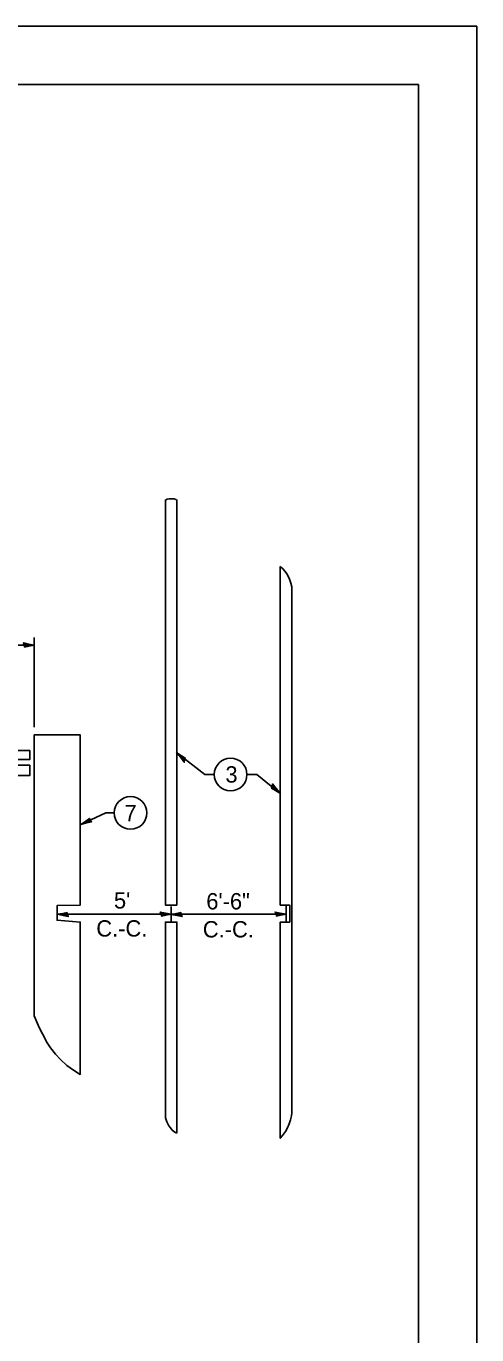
# Model space of a CAD drawing. Extents: x 0 to 2.83, y 0 to 1.83.
# Drawn here: x 2.512 to 2.833, y 0.9 to 1.833 of the extents above; entities that cross this region are included whole.
import ezdxf

# ---------------------------------------------------------------- set-up
doc = ezdxf.new("R2010")
doc.units = 0
for name, color, linetype in [('RD_Pr_Roadway_Dimensions', 7, 'Continuous'), ('RD_Pr_Roadway_Notes', 7, 'Continuous'), ('SH_General_Details', 7, 'Continuous'), ('SH_Printer_Plotting_Border', 7, 'Continuous')]:
    doc.layers.add(name, color=color, linetype=linetype)

msp = doc.modelspace()

# ---------------------------------------------------------------- linework, layer by layer
at = {"layer": 'RD_Pr_Roadway_Dimensions'}
for p, q in [((2.20551, 1.39179), (2.51769, 1.39179)), ((2.51769, 1.33333), (2.51769, 1.39725)), ((2.61533, 1.20545), (2.61533, 1.19437)), ((2.69727, 1.20594), (2.69727, 1.19959)), ((2.53408, 1.1999), (2.69727, 1.1999)), ((2.69727, 1.19959), (2.69727, 1.19486))]:
    msp.add_line(p, q, dxfattribs=at)
for points in [[(2.51051, 1.39193), (2.51075, 1.3905), (2.51378, 1.39112), (2.51769, 1.39179), (2.51353, 1.39255), (2.50987, 1.39341), (2.51051, 1.39193), (2.51083, 1.39099), (2.51507, 1.39179), (2.51044, 1.39288), (2.51112, 1.39166), (2.51307, 1.39183), (2.5112, 1.39221)], [(2.54126, 1.19976), (2.54102, 1.20119), (2.53798, 1.20057), (2.53408, 1.1999), (2.53824, 1.19914), (2.5419, 1.19828), (2.54126, 1.19976), (2.54094, 1.2007), (2.5367, 1.19989), (2.54133, 1.19881), (2.54065, 1.20002), (2.5387, 1.19986), (2.54057, 1.19948)], [(2.60814, 1.20007), (2.60838, 1.19865), (2.61142, 1.19927), (2.61532, 1.19993), (2.61116, 1.20069), (2.6075, 1.20155), (2.60814, 1.20007), (2.60846, 1.19913), (2.6127, 1.19994), (2.60807, 1.20102), (2.60875, 1.19981), (2.6107, 1.19997), (2.60883, 1.20036)], [(2.62251, 1.19975), (2.62227, 1.20118), (2.61923, 1.20056), (2.61533, 1.19989), (2.61949, 1.19913), (2.62315, 1.19827), (2.62251, 1.19975), (2.62219, 1.20069), (2.61795, 1.19988), (2.62258, 1.1988), (2.6219, 1.20001), (2.61995, 1.19985), (2.62182, 1.19947)], [(2.69009, 1.20004), (2.69033, 1.19862), (2.69336, 1.19923), (2.69727, 1.1999), (2.69311, 1.20066), (2.68945, 1.20152), (2.69009, 1.20004), (2.69041, 1.1991), (2.69465, 1.19991), (2.69002, 1.20099), (2.6907, 1.19978), (2.69265, 1.19994), (2.69078, 1.20032)]]:
    msp.add_lwpolyline(points, dxfattribs=at)
at = {"layer": 'RD_Pr_Roadway_Notes'}
for p, q in [((2.63935, 1.29961), (2.61921, 1.31524)), ((2.64605, 1.29961), (2.63935, 1.29961)), ((2.67642, 1.29961), (2.66938, 1.29961)), ((2.69317, 1.28612), (2.67642, 1.29961)), ((2.56872, 1.27225), (2.55081, 1.264)), ((2.57468, 1.27225), (2.56872, 1.27225))]:
    msp.add_line(p, q, dxfattribs=at)
for points in [[(2.62487, 1.31001), (2.62534, 1.31138), (2.62263, 1.31302), (2.6192, 1.31524), (2.62217, 1.31164), (2.62469, 1.30832), (2.62487, 1.31001), (2.62505, 1.31103), (2.6213, 1.31337), (2.62448, 1.30916), (2.6245, 1.31067), (2.62287, 1.31192), (2.62418, 1.31027)], [(2.68737, 1.29119), (2.68694, 1.28981), (2.68969, 1.28824), (2.69318, 1.28612), (2.69011, 1.28964), (2.68751, 1.29289), (2.68737, 1.29119), (2.68722, 1.29017), (2.69103, 1.28793), (2.68773, 1.29205), (2.68776, 1.29054), (2.68942, 1.28934), (2.68806, 1.29096)], [(2.55764, 1.267), (2.55705, 1.26824), (2.55434, 1.26633), (2.55081, 1.264), (2.55494, 1.26509), (2.5586, 1.26588), (2.55764, 1.267), (2.5571, 1.26775), (2.5533, 1.26514), (2.55794, 1.26613), (2.55699, 1.26698), (2.55519, 1.26598), (2.55705, 1.26643)]]:
    msp.add_lwpolyline(points, dxfattribs=at)
for centre in [(2.65771, 1.2996), (2.58635, 1.27222)]:
    msp.add_circle(centre, 0.01167, dxfattribs=at)
at = {"layer": 'SH_General_Details'}
for p, q in [((2.83333, 1.83333), (-0.00001, 1.83333)), ((2.83333, 0), (2.83333, 1.83333))]:
    msp.add_line(p, q, dxfattribs=at)
for points in [[(0.16666, 1.79167), (2.79166, 1.79167), (2.79166, 0.04167), (0.16666, 0.04167)], [(2.61943, 1.2065), (2.61124, 1.2065), (2.61124, 1.49539), (2.61247, 1.49589), (2.61383, 1.49621), (2.61506, 1.49631), (2.61618, 1.49633), (2.61744, 1.49612), (2.61852, 1.49575), (2.61943, 1.49539)], [(2.69317, 1.44804), (2.69317, 1.2065), (2.69986, 1.20651), (2.6999, 1.19437), (2.69317, 1.19436), (2.69317, 1.04018), (2.69481, 1.04207), (2.69685, 1.04495), (2.69823, 1.04752), (2.69954, 1.05048), (2.70042, 1.05344), (2.70104, 1.05617), (2.70137, 1.05839), (2.70137, 1.43348), (2.70075, 1.43609), (2.69983, 1.43882), (2.69899, 1.4407), (2.69791, 1.44262), (2.69661, 1.44451), (2.69503, 1.44639)], [(2.51769, 1.32787), (2.55047, 1.32787), (2.55047, 1.2065), (2.5341, 1.20626), (2.53393, 1.19568), (2.55047, 1.19436), (2.55047, 1.0857), (2.54555, 1.08866), (2.54091, 1.09214), (2.53626, 1.09641), (2.53278, 1.10022), (2.5293, 1.10473), (2.52698, 1.1083), (2.52349, 1.11461), (2.52117, 1.11909), (2.51769, 1.12758)], [(1.40642, 1.31663), (2.51453, 1.31663), (2.51453, 1.31039), (1.40642, 1.31039)], [(2.06495, 1.299), (2.51453, 1.299), (2.51453, 1.30626), (2.06495, 1.30626)], [(2.61943, 1.04382), (2.61793, 1.04461), (2.61604, 1.04607), (2.61472, 1.04759), (2.61366, 1.04906), (2.61286, 1.05048), (2.6122, 1.0519), (2.61165, 1.05339), (2.61124, 1.05474), (2.61124, 1.19436), (2.61943, 1.19436)]]:
    msp.add_lwpolyline(points, close=True, dxfattribs=at)
at = {"layer": 'SH_Printer_Plotting_Border'}
msp.add_lwpolyline([(-0.00001, 0), (2.83333, 0), (2.83333, 1.83333), (-0.00001, 1.83333)], close=True, dxfattribs=at)

# ---------------------------------------------------------------- texts
at = {"layer": 'RD_Pr_Roadway_Dimensions'}
for s, p in [("5'", (2.57451, 1.20401)), ('6\'-6"', (2.64037, 1.2034)), ('C.-C.', (2.56192, 1.18401)), ('C.-C.', (2.63791, 1.1834))]:
    msp.add_text(s, height=0.011667, dxfattribs=at).set_placement(p)
at = {"layer": 'RD_Pr_Roadway_Notes'}
for s, p in [('3', (2.654, 1.29384)), ('7', (2.58199, 1.2662))]:
    msp.add_text(s, height=0.01167, dxfattribs=at).set_placement(p)

doc.saveas('drawing.dxf')
